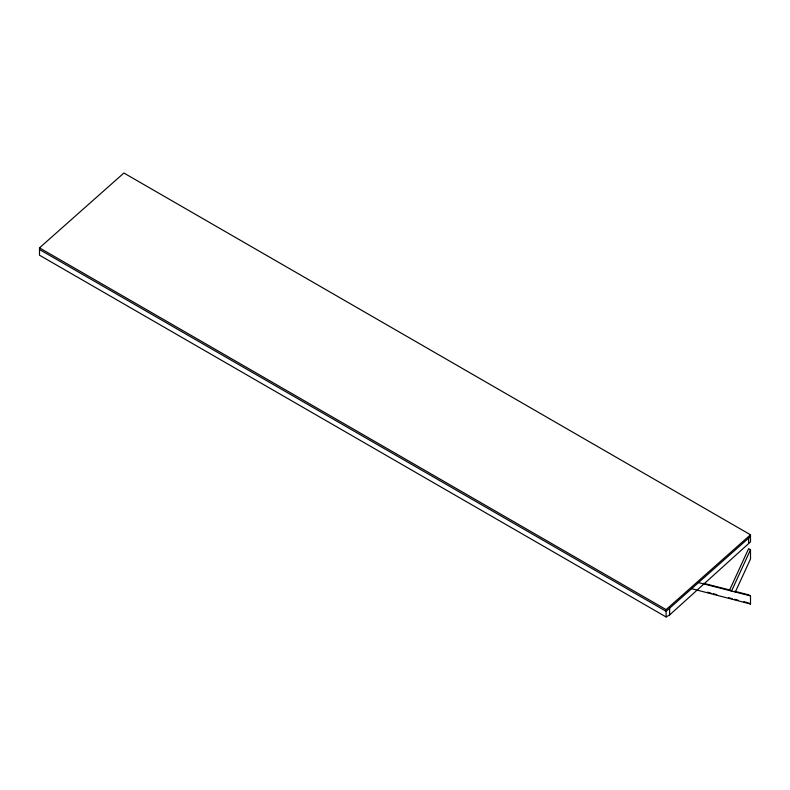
<?xml version="1.0" encoding="UTF-8"?>
<svg xmlns="http://www.w3.org/2000/svg" width="790" height="790" viewBox="0 0 790 790"><rect width="100%" height="100%" fill="white"/><g stroke="black" fill="none" stroke-linecap="round" stroke-linejoin="round"><path stroke-width="1.19" d="M703.702 583.326L729.654 589.972L748.624 548.665L750.5 549.751L750.5 558.984L735.322 592.026M750.5 549.751L731.53 591.058L729.654 589.972M669.624 614.946L750.5 541.881L750.5 534.79L123.892 173.03L39.5 247.863L39.5 255.21L666.108 616.97L669.624 614.946L669.624 608.191M666.108 616.97L666.108 609.623L750.5 534.79M750.5 536.469L666.108 611.302L39.5 249.541M734.621 591.246L748.624 594.831L750.5 595.917L750.5 604.014L691.625 588.678M698.488 582.595L750.5 595.917M707.415 592.204L710.951 593.122M713.301 593.734L716.836 594.653M728.607 597.724L732.142 598.642M734.502 599.255L738.028 600.173M743.913 601.713L747.449 602.632M748.624 602.938L750.5 604.014M39.5 247.863L666.108 609.623M748.624 538.128L748.624 542.957"/></g></svg>
